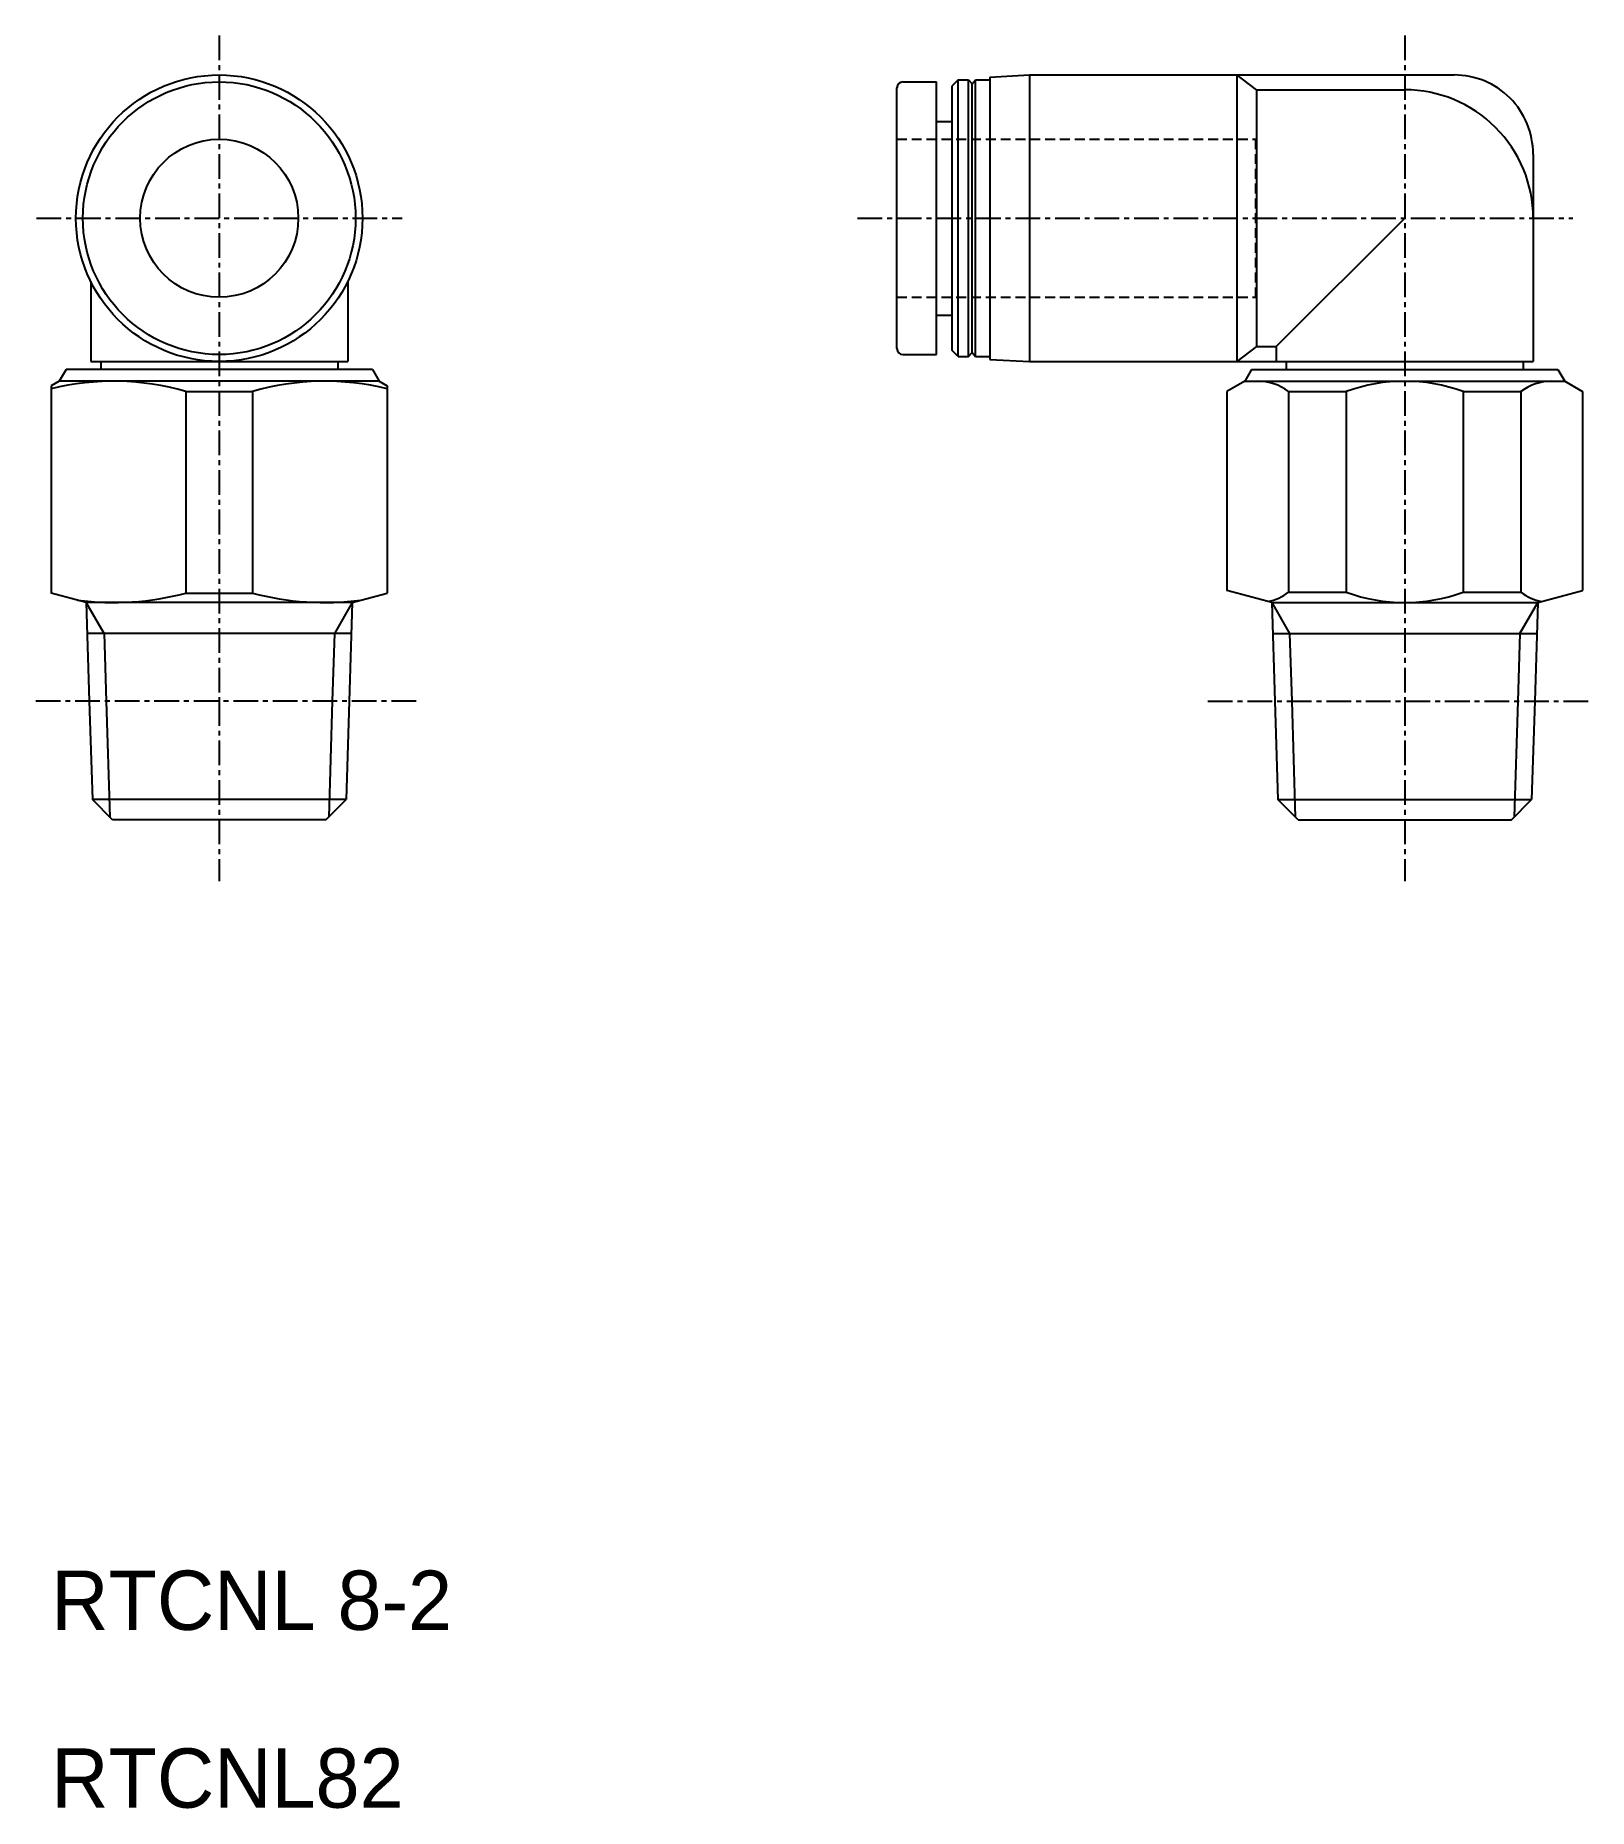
# Model space of a CAD drawing. Extents: x -0.8 to 77.8, y 0 to 89.7.
import ezdxf

# ---------------------------------------------------------------- set-up
doc = ezdxf.new("R2010")
doc.units = 0
doc.linetypes.add('CENTER', pattern=[2, 1.25, -0.25, 0.25, -0.25])
doc.linetypes.add('DASHED', pattern=[0.75, 0.5, -0.25])
doc.layers.get('0').update_dxf_attribs({"linetype": 'CONTINUOUS'})
doc.layers.add('CENTER', color=1, linetype='CENTER')

msp = doc.modelspace()

# ---------------------------------------------------------------- linework, layer by layer
at = {"color": 7, "linetype": 'CONTINUOUS'}
for p, q in [((43.10001, 87.349991), (44.8, 87.349991)), ((44.8, 73.549988), (44.8, 87.349991)), ((45.9, 87.449983), (45.6, 87.14999)), ((45.60001, 73.749992), (45.60001, 87.149986)), ((45.89999, 73.449989), (45.89999, 87.449989)), ((45.89999, 87.449989), (46.425, 87.449989)), ((46.425, 73.449989), (46.425, 87.449989)), ((46.425, 87.449985), (46.6, 87.249985)), ((46.6, 87.249987), (46.77501, 87.449993)), ((46.60001, 73.649986), (46.60001, 87.249992)), ((46.77499, 73.449989), (46.77499, 87.449989)), ((46.77499, 87.449989), (47.5, 87.449989)), ((47.5, 87.595178), (49.50001, 87.699995)), ((47.5, 87.595177), (47.5, 73.304809)), ((49.5, 87.699989), (49.5, 73.199989)), ((49.5, 87.699989), (71, 87.699989)), ((61, 86.949995), (60, 87.699995)), ((60, 87.699989), (60, 73.199989)), ((42.8, 73.849991), (42.8, 87.049988)), ((61, 86.949989), (61, 73.949989)), ((61, 86.949989), (68.5, 86.949989)), ((44.8, 85.349991), (45.60001, 85.349991)), ((75, 83.699989), (75, 73.199989)), ((61.99999, 73.949983), (68.5, 80.449989)), ((2, 77.238678), (2, 73.199989)), ((15, 77.238678), (15, 73.199989)), ((44.8, 75.549988), (45.60001, 75.549988)), ((45.89999, 73.449985), (45.59999, 73.749985)), ((46.425, 73.449993), (46.59999, 73.649988)), ((46.6, 73.649988), (46.775, 73.449991)), ((61, 73.949993), (60, 73.199993)), ((61, 73.949989), (62, 73.949989)), ((62, 73.949989), (62, 73.199989)), ((0.75, 72.799997), (0.40359, 72.200001)), ((16.25, 72.799995), (0.75, 72.799995)), ((2, 73.199989), (15, 73.199989)), ((2.5, 73.199989), (2.5, 72.799995)), ((14.5, 73.199989), (14.5, 72.799995)), ((16.25, 72.799997), (16.59641, 72.199993)), ((43.10001, 73.549988), (44.8, 73.549988)), ((45.89999, 73.449989), (46.425, 73.449989)), ((46.77499, 73.449989), (47.5, 73.449989)), ((47.5, 73.304808), (49.5, 73.199991)), ((49.5, 73.199989), (75, 73.199989)), ((60.75, 72.800003), (60.40359, 72.199999)), ((60.75, 72.799995), (76.25, 72.799995)), ((62.5, 73.199989), (62.5, 72.799995)), ((74.5, 73.199989), (74.5, 72.799995)), ((76.25, 72.799997), (76.59641, 72.199997)), ((0, 71.966987), (0, 61.472931)), ((0.40359, 72.200003), (0.00001, 71.966993)), ((16.59641, 72.199993), (0.40359, 72.200001)), ((16.59641, 72.199993), (16.99999, 71.966985)), ((17, 71.966987), (17, 61.472923)), ((60.40359, 72.199999), (59.49999, 71.678308)), ((60.40359, 72.199991), (76.59641, 72.199999)), ((76.59641, 72.200008), (77.50001, 71.678318)), ((6.81174, 71.678306), (10.18826, 71.678306)), ((6.81174, 71.678306), (6.81174, 61.472931)), ((10.18826, 71.678306), (10.18826, 61.472931)), ((59.5, 71.678306), (59.5, 61.606903)), ((62.6178, 71.678306), (65.54196, 71.678306)), ((62.6178, 71.678306), (62.6178, 61.520218)), ((65.54196, 71.678306), (65.54196, 61.520225)), ((71.45804, 71.678306), (74.3822, 71.678306)), ((71.45804, 71.678306), (71.45804, 61.520225)), ((74.3822, 71.678306), (74.3822, 61.520233)), ((77.5, 71.678306), (77.5, 61.606903)), ((1.765, 61.000001), (0, 61.472932)), ((6.81174, 61.472931), (10.18826, 61.472931)), ((15.23501, 60.999997), (17, 61.472926)), ((61.76499, 60.999999), (59.5, 61.606902)), ((62.61781, 61.520217), (65.54196, 61.520219)), ((71.45803, 61.520225), (74.3822, 61.520227)), ((75.23501, 60.999999), (77.5, 61.606902)), ((15.23444, 60.999845), (1.76499, 60.999998)), ((1.76557, 60.999841), (1.92151, 56.009997)), ((15.23443, 60.999845), (15.0785, 56.010002)), ((61.76556, 60.999844), (75.23502, 60.999998)), ((61.76557, 60.999841), (61.9215, 56.010002)), ((75.23443, 60.999844), (75.07849, 56.010001)), ((15.18545, 59.432353), (1.81455, 59.432529)), ((61.81456, 59.432354), (75.18546, 59.43253)), ((1.92151, 56.009997), (2.07736, 51.022648)), ((15.0785, 56.010002), (14.92265, 51.022645)), ((61.9215, 56.010002), (62.07735, 51.022644)), ((75.07849, 56.010001), (74.92264, 51.022652)), ((14.92265, 51.022644), (2.07736, 51.022644)), ((3.1, 50.000006), (2.07736, 51.022643)), ((13.9, 49.999995), (14.92265, 51.022643)), ((63.1, 50), (62.07735, 51.022649)), ((62.07736, 51.022644), (74.92264, 51.022644)), ((73.90001, 50.000011), (74.92265, 51.022649)), ((13.9, 50), (3.10001, 50)), ((63.10001, 50), (73.89999, 50))]:
    msp.add_line(p, q, dxfattribs=at)
at = {"color": 3, "linetype": 'DASHED'}
for p, q in [((42.8, 84.449989), (60.95, 84.449989)), ((60.95, 84.449989), (60.95, 76.449989)), ((42.8, 76.449989), (60.95, 76.449989))]:
    msp.add_line(p, q, dxfattribs=at)
at = {"color": 3, "linetype": 'CONTINUOUS'}
for p, q in [((2.67055, 59.432517), (1.76556, 60.999994)), ((15.23443, 60.999849), (14.32945, 59.432372)), ((61.76557, 60.999848), (62.67055, 59.432371)), ((74.32946, 59.432523), (75.23444, 61)), ((2.67055, 59.432516), (2.7775, 56.01)), ((14.32946, 59.432369), (14.22251, 56.009998)), ((62.67054, 59.432368), (62.77749, 56.009997)), ((74.32945, 59.43252), (74.2225, 56.010005)), ((2.7775, 56.01), (2.96097, 50.139034)), ((14.22251, 56.009998), (14.03904, 50.139031)), ((62.77749, 56.009997), (62.96096, 50.13903)), ((74.2225, 56.010005), (74.03903, 50.139038))]:
    msp.add_line(p, q, dxfattribs=at)
at = {"color": 7, "linetype": 'CONTINUOUS'}
for radius in [7.25, 6.9, 4]:
    msp.add_circle((8.5, 80.449989), radius, dxfattribs=at)
for centre, radius, start, end in [((43.10001, 87.049988), 0.3, 90, 180), ((71, 83.699989), 4, 0, 90.000003), ((68.5, 80.449989), 6.5, 0, 90.000003), ((43.10001, 73.849991), 0.3, 180, 270), ((3.15587, 59.12941), 13.070584, 73.757581, 103.97203), ((13.84413, 59.12941), 13.070584, 76.027968, 106.24242), ((61.0589, 69.609978), 2.590013, 52.994643, 90), ((68.5, 63.552872), 8.64712, 69.996114, 110.00388), ((75.9411, 69.609978), 2.590013, 90, 127.00536), ((3.15587, 75.366356), 14.366378, 262.70047, 284.74241), ((13.84413, 75.366356), 14.366378, 255.25759, 277.29952), ((61.0589, 63.588547), 2.590013, 281.5145, 307.0054), ((68.5, 69.64566), 8.64712, 249.99617, 290.00394), ((75.9411, 63.588562), 2.590013, 232.9947, 258.48604)]:
    msp.add_arc(centre, radius, start, end, dxfattribs=at)
at = {"layer": 'CENTER', "color": 1, "linetype": 'CENTER'}
for p, q in [((8.5, 89.699989), (8.5, 56.010002)), ((68.5, 89.699989), (68.5, 56.010002)), ((-0.75, 80.449989), (17.75, 80.449989)), ((40.8, 80.449989), (77, 80.449989)), ((18.46371, 56.010002), (-0.80093, 56.010002)), ((8.5, 56.010002), (8.5, 46.892372)), ((58.53629, 56.010002), (77.80093, 56.010002)), ((68.5, 56.010002), (68.5, 46.892372))]:
    msp.add_line(p, q, dxfattribs=at)

# ---------------------------------------------------------------- texts
for s, p in [('RTCNL 8-2', (0, 9)), ('RTCNL82', (0, 0))]:
    msp.add_text(s, height=3).set_placement(p)

doc.saveas('drawing.dxf')
